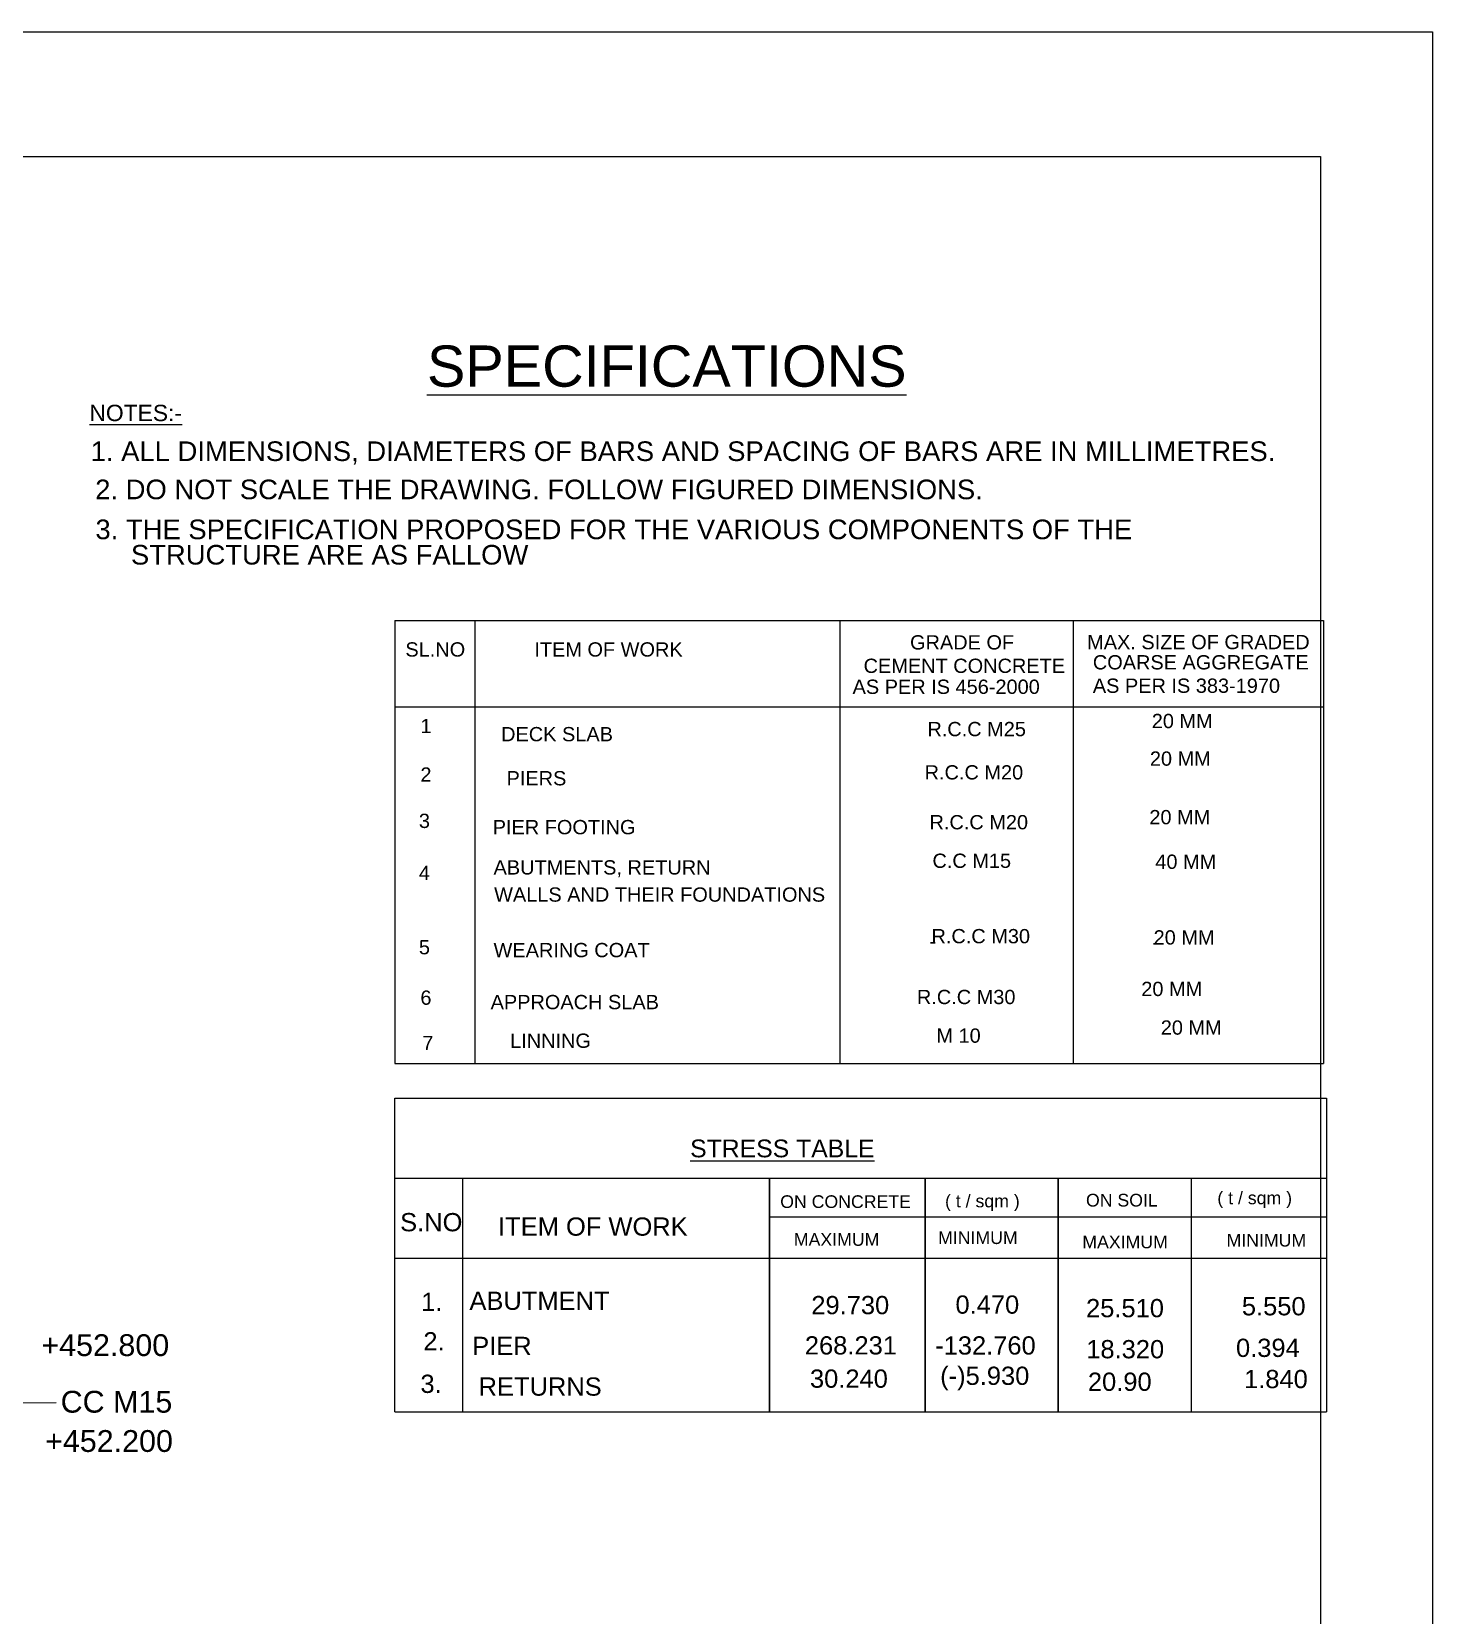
# Model space of a CAD drawing. Header units: inches. Extents: x 408 to 17534, y 396 to 10656.
# Drawn here: x 486.05 to 518.18, y 438.98 to 475.29 of the extents above; entities that cross this region are included whole.
import ezdxf

# ---------------------------------------------------------------- set-up
doc = ezdxf.new("R2010")
doc.units = ezdxf.units.IN
doc.header["$LTSCALE"] = 15
doc.header["$MEASUREMENT"] = 0
doc.layers.add('DIMENSION', color=255, linetype='Continuous')
doc.layers.add('TEXT', color=255, linetype='Continuous')
doc.styles.get("Standard").update_dxf_attribs({"font": 'ARIAL_1.TTF'})
doc.styles.add('TIMES NEW ROMAN', font='TIMES_1.TTF')
doc.dimstyles.new('ISO-25', dxfattribs={"dimtxt": 0.636364, "dimasz": 1, "dimexe": 1.25, "dimexo": 0.625, "dimtad": 0, "dimtih": 1, "dimtoh": 1, "dimlfac": 100, "dimtxsty": 'TIMES NEW ROMAN', "dimcen": 2.5, "dimadec": 0, "dimazin": 0, "dimtfac": 1, "dimtmove": 0, "dimatfit": 3, "dimfxl": 0, "dimarcsym": 0})
picture_1 = doc.add_image_def('image2.jpg', size_in_pixel=(6332, 4524))

msp = doc.modelspace()

# ---------------------------------------------------------------- linework, layer by layer
at = {"ltscale": 0.02}
msp.add_lwpolyline([(409.29096, 472.42941), (515.61234, 472.42941), (515.61234, 399.82977), (409.29096, 399.82977)], close=True, dxfattribs=at)
msp.add_lwpolyline([(494.37703, 443.64801), (515.75297, 443.64801)], dxfattribs=at)
at = {"layer": 'DIMENSION', "ltscale": 0.02}
msp.add_lwpolyline([(494.37703, 451.634), (515.68019, 451.634)], dxfattribs=at)
at = {"layer": 'TEXT'}
for p, q in [((494.37703, 461.79029), (515.68019, 461.79029)), ((496.21545, 461.79029), (496.21545, 451.634)), ((504.58927, 461.79029), (504.58927, 451.634)), ((509.9398, 461.79029), (509.9398, 451.634)), ((494.37703, 459.81048), (515.68019, 459.81048))]:
    msp.add_line(p, q, dxfattribs=at)
at = {"layer": 'TEXT', "ltscale": 0.02}
for points in [[(494.37703, 461.79029), (494.37703, 451.634)], [(515.68019, 461.79029), (515.68019, 451.634)], [(494.37703, 443.64801), (494.37703, 450.84047), (515.75297, 450.84047), (515.75297, 443.64801)], [(495.93649, 443.64801), (495.93649, 449.00392), (502.97381, 449.00392), (502.97381, 443.64801)], [(502.97381, 443.64801), (502.97381, 449.00392), (506.54168, 449.00392), (506.54168, 443.64801)], [(506.54168, 443.64801), (506.54168, 449.00392), (509.59283, 449.00392), (509.59283, 443.64801)], [(509.59283, 443.64801), (509.59283, 449.00392), (512.64398, 449.00392), (512.64398, 443.64801)]]:
    msp.add_lwpolyline(points, dxfattribs=at)
for points in [[(494.37703, 449.00392), (515.75297, 449.00392), (515.75297, 447.16077), (494.37703, 447.16077)], [(502.97381, 448.11607), (515.75297, 448.11607), (515.75297, 447.16077), (502.97381, 447.16077)]]:
    msp.add_lwpolyline(points, close=True, dxfattribs=at)

# ---------------------------------------------------------------- texts
at = {"layer": 'TEXT'}
for s, height, p in [('%%USPECIFICATIONS', 0.945, (495.11786, 467.1508)), ('%%UNOTES:-', 0.375, (487.37423, 466.36171)), ('1. ALL DIMENSIONS, DIAMETERS OF BARS AND SPACING OF BARS ARE IN MILLIMETRES.', 0.45, (487.40398, 465.44692)), ('2. DO NOT SCALE THE DRAWING. FOLLOW FIGURED DIMENSIONS. ', 0.45, (487.50698, 464.571)), ('3. THE SPECIFICATION PROPOSED FOR THE VARIOUS COMPONENTS OF THE ', 0.45, (487.5124, 463.65448)), ('SL.NO', 0.327215, (494.62234, 460.96328)), ('ITEM OF WORK', 0.3272147, (497.58035, 460.96328)), ('GRADE OF', 0.327215, (506.19861, 461.12553)), ('MAX. SIZE OF GRADED', 0.3272147, (510.26062, 461.13197)), ('CEMENT CONCRETE', 0.3272147, (505.13267, 460.58806)), ('COARSE AGGREGATE', 0.3272147, (510.39152, 460.66839)), ('AS PER IS 456-2000', 0.3272147, (504.88012, 460.10775)), ('AS PER IS 383-1970', 0.3272147, (510.39152, 460.13161)), ('1', 0.32721, (494.96753, 459.2073)), ('DECK SLAB', 0.327215, (496.81809, 459.02081)), ('R.C.C M25', 0.327215, (506.59645, 459.13771)), ('20 MM', 0.327215, (511.74316, 459.32239)), ('20 MM', 0.327215, (511.69985, 458.46033)), ('2', 0.32721, (494.9667, 458.09388)), ('PIERS', 0.327215, (496.94281, 458.01007)), ('R.C.C M20', 0.327215, (506.53262, 458.14524)), ('3', 0.32721, (494.93219, 457.03281)), ('PIER FOOTING', 0.3272147, (496.62503, 456.88905)), ('R.C.C M20', 0.327215, (506.64498, 457.00214)), ('20 MM', 0.327215, (511.68816, 457.11785)), ('C.C M15', 0.327215, (506.71221, 456.11791)), ('4', 0.32721, (494.93219, 455.84236)), ('ABUTMENTS, RETURN ', 0.3272147, (496.64453, 455.96574)), ('40 MM', 0.327215, (511.82441, 456.09567)), ('WALLS AND THEIR FOUNDATIONS', 0.3272147, (496.65774, 455.34322)), ('R.C.C M30', 0.327215, (506.6902, 454.38925)), ('20 MM', 0.327215, (511.78512, 454.36037)), ('5', 0.32721, (494.93219, 454.1365)), ('WEARING COAT', 0.3272147, (496.64493, 454.06992)), ('-', 0.32721, (506.64498, 454.275)), ('-', 0.32721, (511.75718, 454.25277)), ('6', 0.32721, (494.9667, 452.97934)), ('APPROACH SLAB', 0.3272147, (496.57751, 452.87766)), ('R.C.C M30', 0.327215, (506.35587, 452.99455)), ('20 MM', 0.327215, (511.50258, 453.17923)), ('M 10', 0.327215, (506.80293, 452.10897)), ('20 MM', 0.327215, (511.94965, 452.29364)), ('7', 0.32721, (495.01131, 451.93927)), ('LINNING', 0.327215, (497.02457, 451.99207)), ('%%USTRESS TABLE', 0.4066665, (501.15409, 449.48211)), ('ON CONCRETE', 0.2904761, (503.22028, 448.32063)), ('( t / sqm )', 0.2904761, (507.00127, 448.33518)), ('ON SOIL', 0.290476, (510.23404, 448.35383)), ('( t / sqm )', 0.2904761, (513.24755, 448.40567)), ('S.NO', 0.418286, (494.50185, 447.78559)), ('ITEM OF WORK', 0.4182855, (496.74865, 447.68494)), ('MAXIMUM', 0.290476, (503.53297, 447.45254)), ('MINIMUM', 0.290476, (506.84138, 447.49328)), ('MINIMUM', 0.290476, (513.4588, 447.43613)), ('MAXIMUM', 0.290476, (510.15039, 447.3954)), ('1.', 0.418286, (494.98401, 445.95938)), ('ABUTMENT ', 0.418286, (496.09148, 445.98432)), ('29.730', 0.418286, (503.93369, 445.88434)), ('0.470', 0.418286, (507.24062, 445.89634)), ('5.550', 0.418286, (513.80978, 445.85863)), ('25.510', 0.418286, (510.23529, 445.81495)), ('2.', 0.418286, (495.03426, 445.05409)), ('PIER ', 0.418286, (496.1554, 444.94815)), ('268.231', 0.418286, (503.78553, 444.96072)), ('-132.760', 0.418286, (506.77479, 444.95911)), ('18.320', 0.418286, (510.24023, 444.87351)), ('0.394', 0.418286, (513.67554, 444.90452)), ('3.', 0.418286, (494.96745, 444.07925)), ('30.240', 0.418286, (503.90265, 444.19823)), ('(-)5.930', 0.418286, (506.88889, 444.26362)), ('20.90', 0.418286, (510.27825, 444.12754)), ('1.840', 0.418286, (513.85998, 444.18889)), ('RETURNS ', 0.418286, (496.30151, 444.01646))]:
    msp.add_text(s, height=height, dxfattribs=at).set_placement(p)
at = {"layer": 'TEXT', "attachment_point": 1}
for s, insert, char_height, width in [('STRUCTURE ARE AS FALLOW', (488.32685, 463.52278), 0.45, 9.535411), ('+452.800', (486.27168, 445.42501), 0.5, 2.9043861), ('CC M15', (486.71456, 444.12712), 0.5, 2.9043861), ('+452.200', (486.35718, 443.22691), 0.5, 2.9043861)]:
    msp.add_mtext(s, dxfattribs=dict(at, insert=insert, char_height=char_height, width=width))

# ---------------------------------------------------------------- pictures from other files: only their frames are drawn
at = {"ltscale": 0.02}
image = msp.add_image(picture_1, insert=(407.76289, 396.40269), size_in_units=(110.41618, 78.88863), dxfattribs=dict(at, fade=30))
image.dxf.flags = 7

# ---------------------------------------------------------------- leaders
at = {"layer": 'TEXT', "ltscale": 0.02}
msp.add_leader([(478.35694, 443.8201), (486.61461, 443.85792)], dimstyle='ISO-25', override={"dimgap": 0.625, "dimtad": 0}, dxfattribs=at)

doc.saveas('drawing.dxf')
